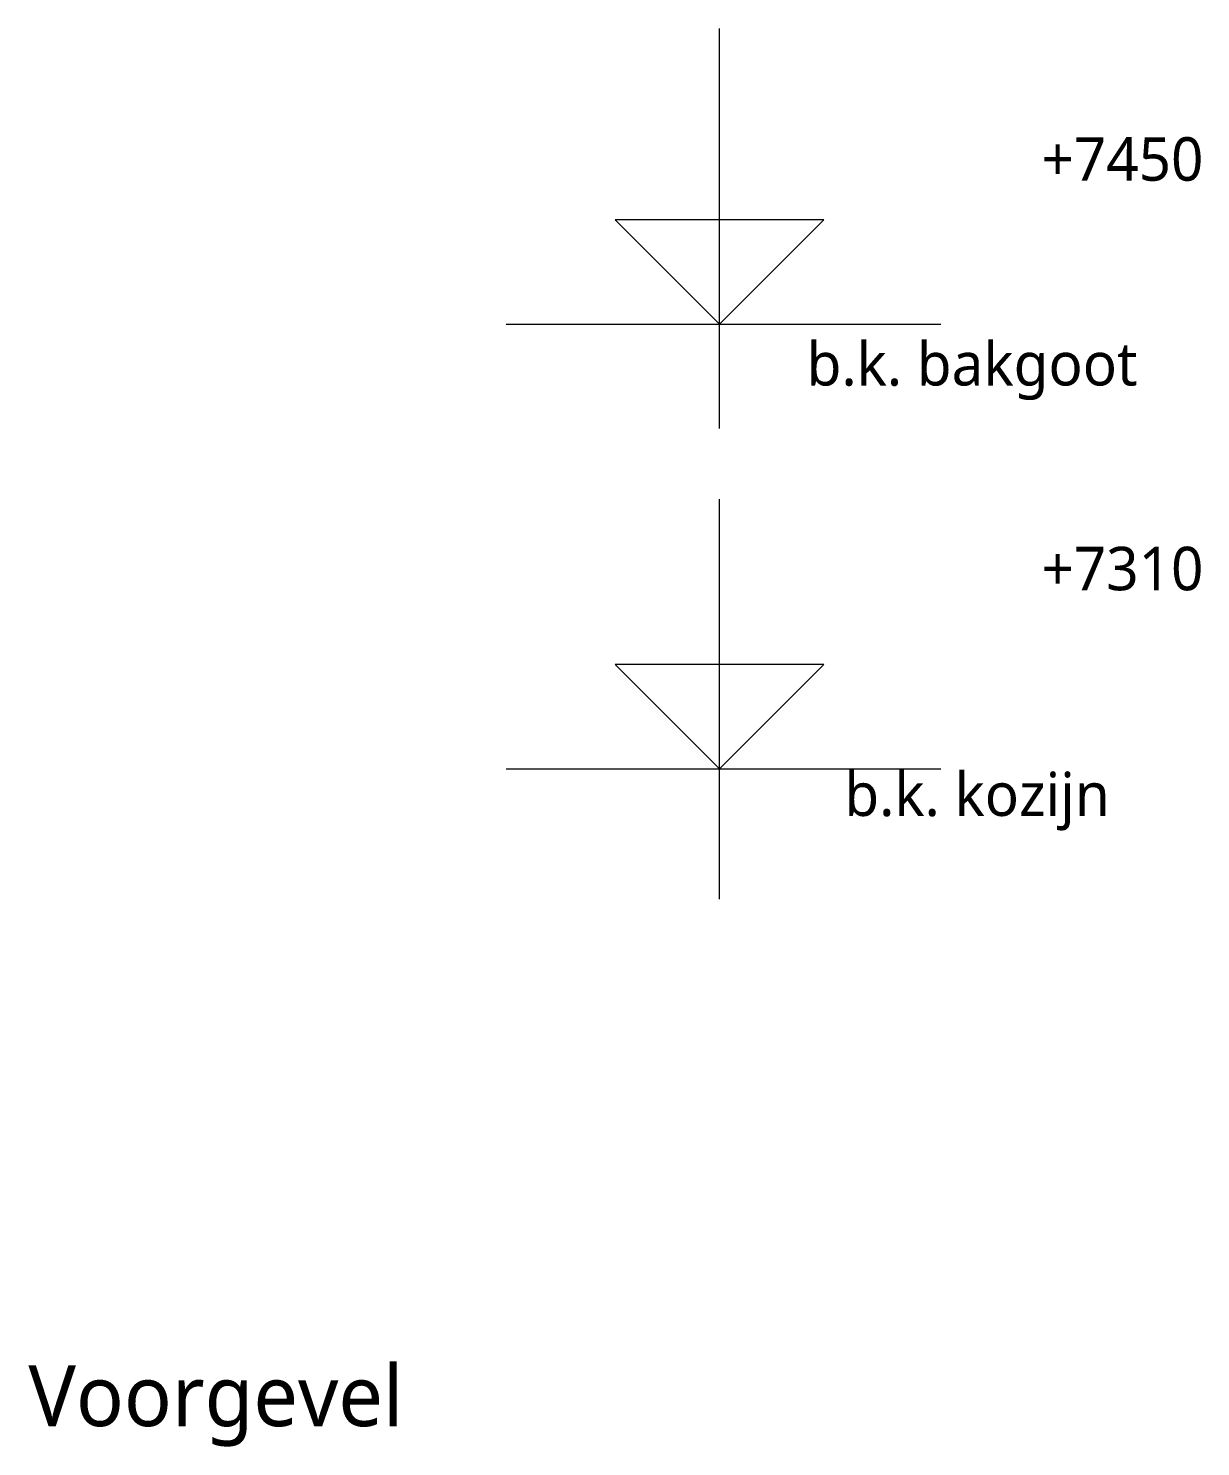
# Model space of a CAD drawing. Header units: millimetres. Extents: x 1813 to 34621, y -2347 to 13791.
# Drawn here: x 7701.1 to 8038.1, y 668.4 to 1076.1 of the extents above; entities that cross this region are included whole.
import ezdxf

# ---------------------------------------------------------------- set-up
doc = ezdxf.new("R2010")
doc.units = ezdxf.units.MM
doc.layers.add('A-DETL', color=90, linetype='Continuous', lineweight=13)
doc.layers.add('G-ANNO-TEXT', color=231, linetype='Continuous', lineweight=13)
doc.styles.add('Segoe UI_3', font='segoeui.ttf', dxfattribs={"height": 12.5})
doc.styles.add('Segoe UI_8', font='segoeui.ttf', dxfattribs={"height": 17.5})

msp = doc.modelspace()

# ---------------------------------------------------------------- linework, layer by layer
at = {"layer": 'A-DETL', "lineweight": 18}
for p, q in [((7899.77, 961.07), (7899.77, 1076.14)), ((7929.77, 1021.07), (7869.83, 1021.07)), ((7869.83, 1021.07), (7899.83, 991.07)), ((7899.77, 991.07), (7929.77, 1021.07)), ((7838.42, 991.07), (7963.42, 991.07)), ((7899.77, 825.77), (7899.77, 940.77)), ((7929.77, 893.2), (7869.83, 893.2)), ((7869.83, 893.2), (7899.83, 863.2)), ((7899.77, 863.2), (7929.77, 893.2)), ((7838.42, 863.2), (7963.42, 863.2))]:
    msp.add_line(p, q, dxfattribs=at)

# ---------------------------------------------------------------- texts
at = {"layer": 'G-ANNO-TEXT', "color": 7, "attachment_point": 1}
for s, insert, char_height, width, style in [('+7450', (7992.36, 1044.83), 12.5, 60.9282, 'Segoe UI_3'), ('b.k. bakgoot', (7924.85, 985.95), 12.5, 115.8438, 'Segoe UI_3'), ('+7310', (7992.36, 927.08), 12.5, 60.9282, 'Segoe UI_3'), ('b.k. kozijn', (7935.69, 862.19), 12.5, 92.5949, 'Segoe UI_3'), ('Voorgevel', (7701.09, 691.75), 17.5, 135.0843, 'Segoe UI_8')]:
    msp.add_mtext(s, dxfattribs=dict(at, insert=insert, char_height=char_height, width=width, style=style))

doc.saveas('drawing.dxf')
